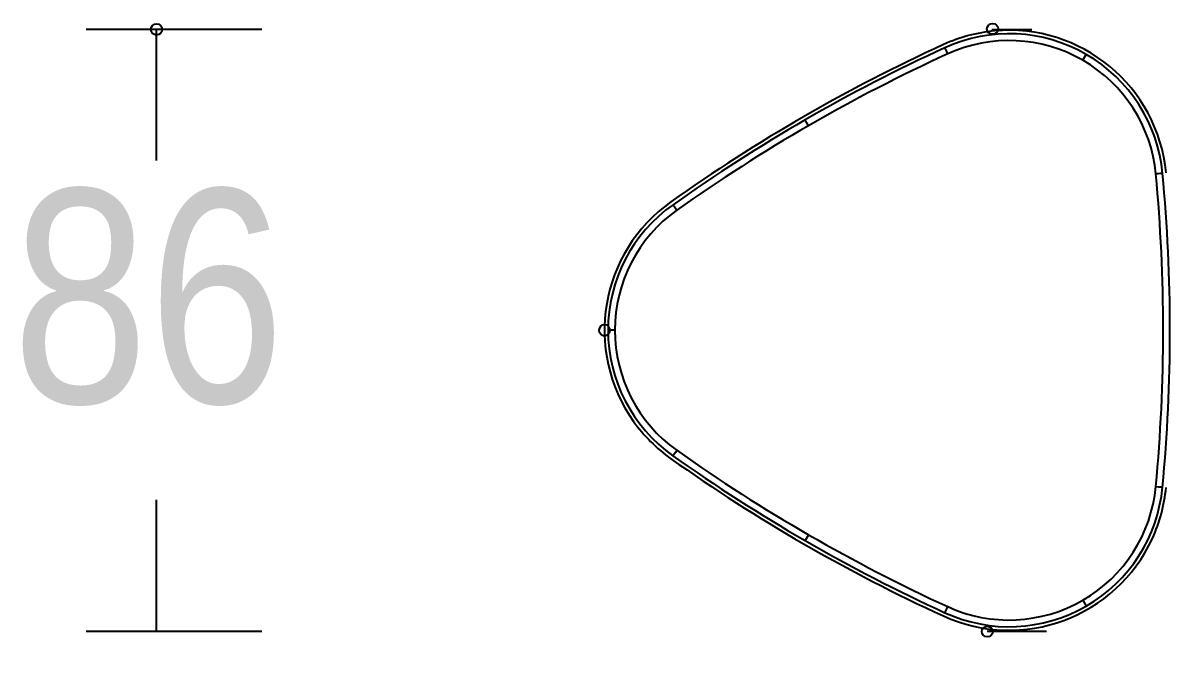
# Model space of a CAD drawing. Extents: x 0 to 170, y 4 to 247.
# Drawn here: x 7.77 to 26.74, y 210.76 to 221.24 of the extents above; entities that cross this region are included whole.
import ezdxf

# ---------------------------------------------------------------- set-up
doc = ezdxf.new("R2010")
doc.units = 0
doc.layers.add('LIVELLO_1', color=160, linetype='Continuous')
doc.styles.add('STD', font='txt')

# ---------------------------------------------------------------- blocks, each defined once
blk = doc.blocks.new('AI9-BLK1')
at = {"layer": 'LIVELLO_1', "color": 7}
for p, q in [((-73.167, 95.711), (-76.09, 95.711)), ((-74.921, 93.527), (-74.921, 95.717)), ((-61.022, 95.711), (-60.357, 95.711)), ((-59.511, 95.198), (-59.454, 95.296)), ((-64.072, 94.108), (-64.128, 94.206)), ((-67.295, 90.703), (-67.408, 90.702)), ((-74.921, 85.688), (-74.921, 87.877)), ((-64.071, 87.297), (-64.128, 87.2)), ((-59.511, 86.207), (-59.454, 86.109)), ((-73.167, 85.688), (-76.09, 85.688)), ((-61.104, 85.694), (-60.113, 85.694))]:
    blk.add_line(p, q, dxfattribs=at)
for points in [[(-61.757, 95.304), (-61.775, 95.342), (-61.789, 95.375), (-61.799, 95.398), (-61.803, 95.405)], [(-58.183, 93.315), (-58.193, 93.315), (-58.218, 93.312), (-58.253, 93.309), (-58.295, 93.305)], [(-66.327, 92.793), (-66.323, 92.786), (-66.308, 92.766), (-66.288, 92.736), (-66.264, 92.702)], [(-66.265, 88.704), (-66.288, 88.669), (-66.31, 88.64), (-66.323, 88.619), (-66.329, 88.613)], [(-58.295, 88.1), (-58.253, 88.097), (-58.218, 88.093), (-58.193, 88.09), (-58.185, 88.09)], [(-61.803, 86), (-61.8, 86.007), (-61.79, 86.03), (-61.775, 86.062), (-61.758, 86.101)]]:
    blk.add_lwpolyline(points, dxfattribs=at)
at = {"layer": 'LIVELLO_1', "color": 104}
blk.add_circle((-74.919, 95.711), 0.0929, dxfattribs=at)
at = {"layer": 'LIVELLO_1', "color": 7}
for centre, major_axis, ratio in [((-61.011, 95.72), (0.0936, 0), 0.954958), ((-67.467, 90.703), (-0.001, -0.0965), 0.908876), ((-61.099, 85.685), (0.0936, 0), 0.940239)]:
    blk.add_ellipse(centre, major_axis=major_axis, ratio=ratio, dxfattribs=at)
for points, knots in [([(-58.125, 93.321), (-58.26, 94.762), (-59.539, 95.822), (-60.979, 95.686), (-61.273, 95.659), (-61.559, 95.581), (-61.828, 95.459), (-63.418, 94.73), (-64.936, 93.854), (-66.362, 92.841)], [0, 0, 0, 0, 1, 1, 1, 2, 2, 2, 3, 3, 3, 3]), ([(-59.511, 95.198), (-60.198, 95.595), (-61.035, 95.633), (-61.757, 95.304), (-62.547, 94.942), (-63.319, 94.544), (-64.072, 94.108)], [0, 0, 0, 0, 1, 1, 1, 2, 2, 2, 2]), ([(-61.803, 95.405), (-62.597, 95.042), (-63.372, 94.642), (-64.128, 94.206), (-64.883, 93.769), (-65.617, 93.298), (-66.327, 92.793)], [0, 0, 0, 0, 1, 1, 1, 2, 2, 2, 2]), ([(-66.362, 92.841), (-67.543, 92.003), (-67.821, 90.365), (-66.983, 89.185), (-66.813, 88.945), (-66.603, 88.735), (-66.362, 88.564), (-64.937, 87.552), (-63.419, 86.675), (-61.829, 85.946), (-60.513, 85.342), (-58.956, 85.921), (-58.353, 87.237), (-58.229, 87.504), (-58.154, 87.79), (-58.126, 88.084)], [0, 0, 0, 0, 1, 1, 1, 2, 2, 2, 3, 3, 3, 4, 4, 4, 5, 5, 5, 5])]:
    blk.add_open_spline(points, degree=3, knots=knots, dxfattribs=at)
for points in [[(-59.454, 95.296), (-60.174, 95.711), (-61.05, 95.751), (-61.803, 95.405)], [(-58.183, 93.315), (-58.261, 94.142), (-58.735, 94.88), (-59.454, 95.296)], [(-58.295, 93.305), (-58.369, 94.095), (-58.822, 94.802), (-59.511, 95.198)], [(-64.072, 94.108), (-64.824, 93.676), (-65.556, 93.204), (-66.264, 92.702)], [(-58.173, 90.703), (-58.173, 91.57), (-58.214, 92.441), (-58.295, 93.305)], [(-58.061, 90.703), (-58.061, 91.574), (-58.103, 92.447), (-58.183, 93.315)], [(-66.327, 92.793), (-67.006, 92.312), (-67.408, 91.533), (-67.408, 90.702)], [(-66.264, 92.702), (-66.911, 92.241), (-67.296, 91.498), (-67.295, 90.703)], [(-67.408, 90.703), (-67.408, 89.872), (-67.004, 89.093), (-66.329, 88.613)], [(-67.295, 90.703), (-67.295, 89.909), (-66.911, 89.164), (-66.265, 88.704)], [(-58.295, 88.1), (-58.214, 88.965), (-58.173, 89.834), (-58.173, 90.703)], [(-58.185, 88.09), (-58.103, 88.958), (-58.061, 89.829), (-58.061, 90.703)], [(-66.329, 88.613), (-65.617, 88.108), (-64.883, 87.636), (-64.128, 87.2)], [(-66.265, 88.704), (-65.556, 88.199), (-64.824, 87.731), (-64.071, 87.297)], [(-59.511, 86.207), (-58.822, 86.603), (-58.37, 87.309), (-58.295, 88.1)], [(-59.454, 86.109), (-58.735, 86.525), (-58.261, 87.263), (-58.185, 88.09)], [(-64.071, 87.297), (-63.319, 86.861), (-62.547, 86.463), (-61.758, 86.101)], [(-64.128, 87.2), (-63.372, 86.765), (-62.597, 86.363), (-61.803, 86)], [(-61.758, 86.101), (-61.036, 85.769), (-60.198, 85.81), (-59.511, 86.207)], [(-61.803, 86), (-61.05, 85.652), (-60.174, 85.694), (-59.454, 86.109)]]:
    blk.add_open_spline(points, degree=3, dxfattribs=at)
at = {"layer": 'LIVELLO_1', "color": 7, "insert": (-77.321, 93.05), "char_height": 3.55816, "attachment_point": 1, "style": 'STD'}
blk.add_mtext('\\fArial Narrow|b0|i0;\\H3.5582;\\C7;86', dxfattribs=at)

msp = doc.modelspace()

# ---------------------------------------------------------------- block references
at = {"layer": 'LIVELLO_1', "color": 7}
msp.add_blockref('AI9-BLK1', (84.912991, 125.41517), dxfattribs=at)

doc.saveas('drawing.dxf')
